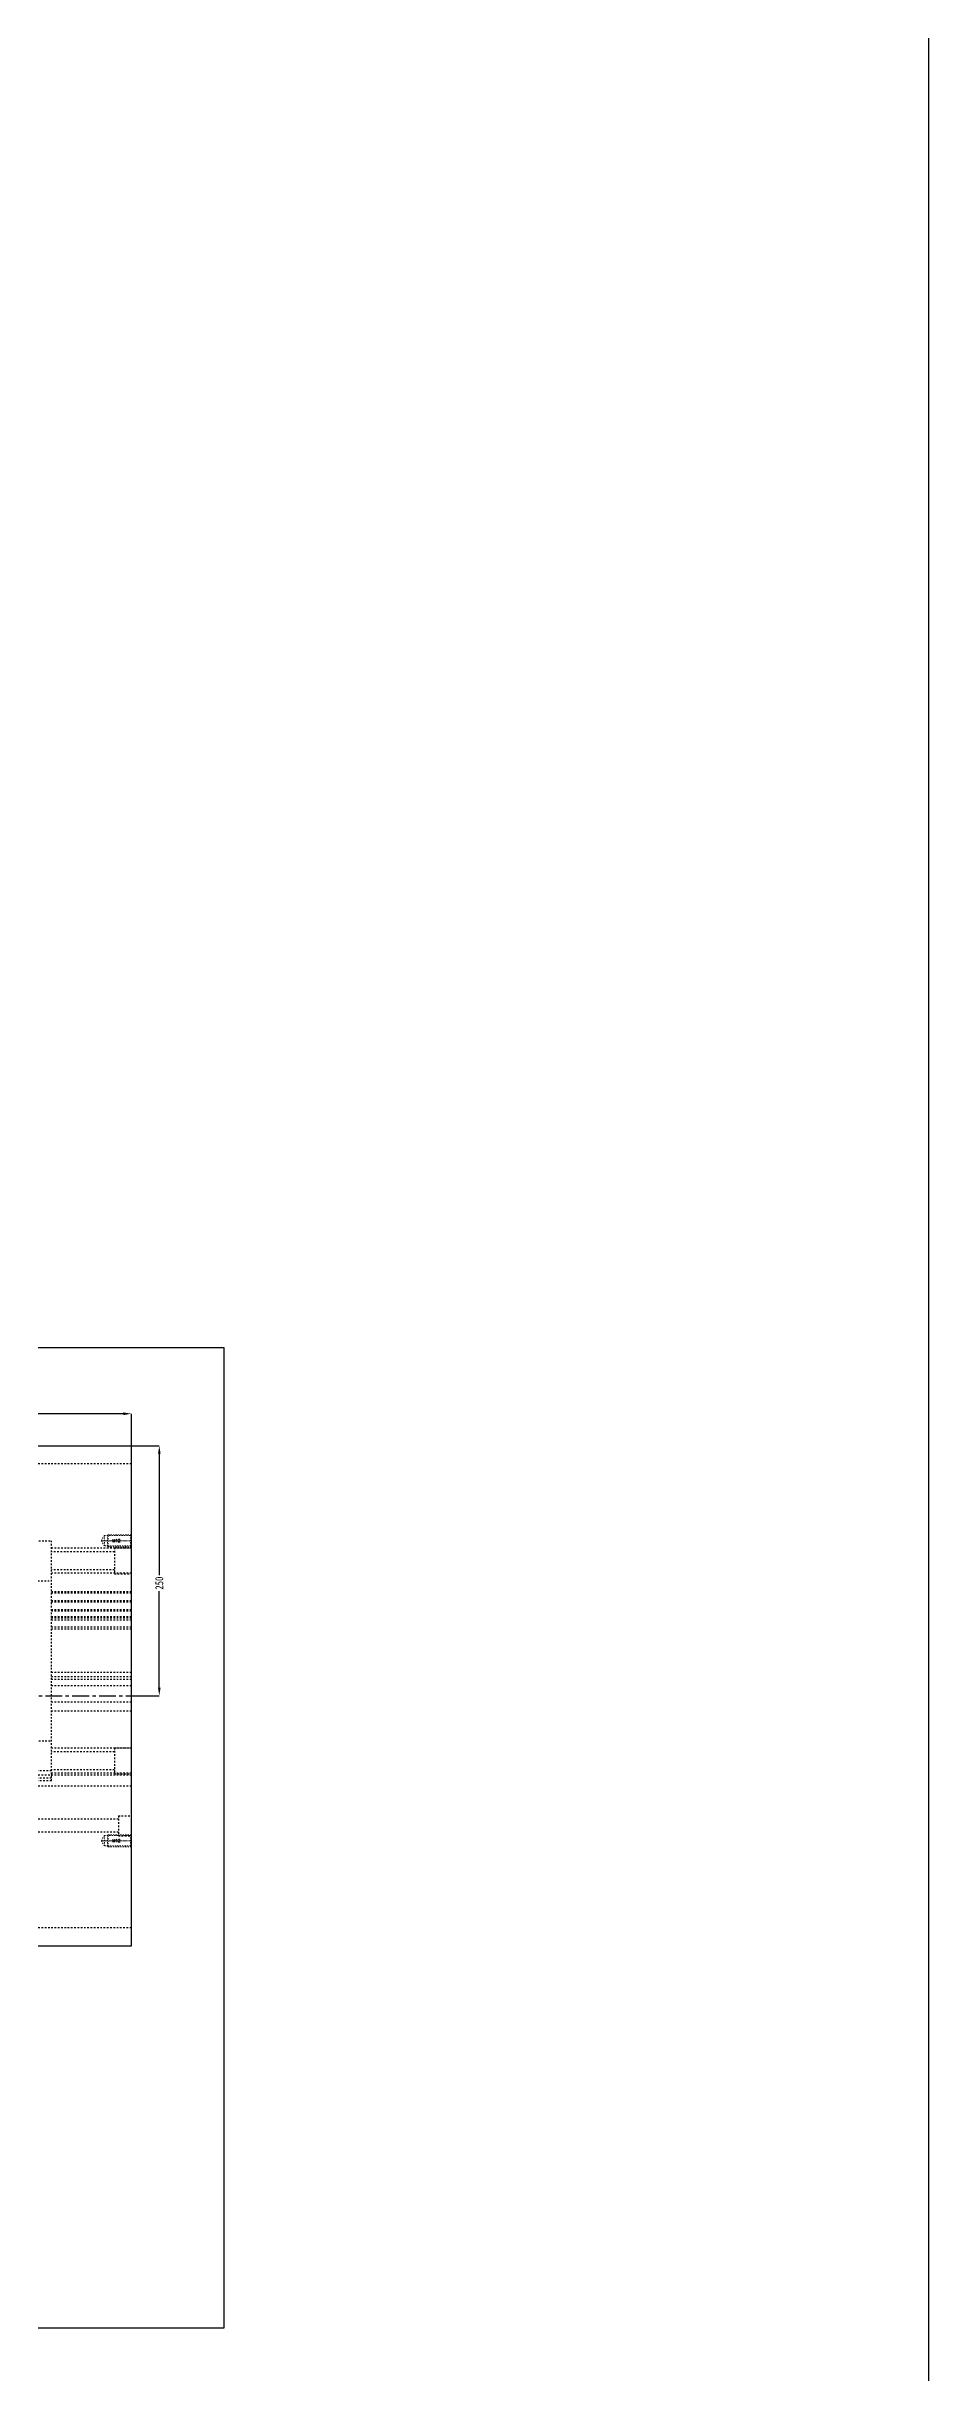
# Model space of a CAD drawing. Header units: millimetres. Extents: x 1803 to 4269, y -6912 to 1836.
# Drawn here: x 3388 to 4269, y -4803 to -2478 of the extents above; entities that cross this region are included whole.
import ezdxf
from ezdxf.enums import TextEntityAlignment as Align

# ---------------------------------------------------------------- set-up
doc = ezdxf.new("R2010")
doc.units = ezdxf.units.MM
doc.header["$LTSCALE"] = 16.335
doc.header["$PDMODE"] = 3
doc.header["$PDSIZE"] = 0.3125
doc.linetypes.add('CENTER', pattern=[0.6, 0.375, -0.075, 0.075, -0.075])
doc.linetypes.add('HIDDEN', pattern=[0.2, 0.1, -0.1])
doc.layers.get('0').update_dxf_attribs({"linetype": 'CONTINUOUS'})
doc.layers.get('Defpoints').update_dxf_attribs({"linetype": 'CONTINUOUS'})
doc.layers.add('DEFAULT_2', color=8, linetype='HIDDEN')
doc.layers.add('screw', color=33, linetype='CONTINUOUS', lineweight=13)
doc.styles.get("Standard").update_dxf_attribs({"font": 'txt', "width": 0.8})
doc.styles.add('TXT', font='txt.shx', dxfattribs={"bigfont": 'gbcbig.shx'})
doc.dimstyles.new('11', dxfattribs={"dimtxt": 8, "dimasz": 8, "dimexe": 0, "dimexo": 0, "dimgap": 0, "dimtad": 0, "dimdsep": 46, "dimtxsty": 'Standard', "dimcen": 0, "dimclrd": 4, "dimclre": 4, "dimclrt": 6, "dimazin": 0, "dimtp": 0.01, "dimtm": 0.01, "dimtfac": 1, "dimtofl": 0, "dimtmove": 0, "dimatfit": 3, "dimfxl": 0, "dimtolj": 1, "dimarcsym": 0})

# ---------------------------------------------------------------- blocks, each defined once
blk = doc.blocks.new('*D917')
at = {"color": 4, "lineweight": -2}
for p, q in [((3252.6, -3876.8), (3252.6, -3844.8)), ((3260.6, -3844.8), (3348.4, -3844.8)), ((3464.6, -3844.8), (3364.4, -3844.8)), ((3472.6, -3876.8), (3472.6, -3844.8))]:
    blk.add_line(p, q, dxfattribs=at)
at = {"color": 4}
for points in [[(3260.6, -3843.5), (3260.6, -3846.2), (3252.6, -3844.8)], [(3464.6, -3843.5), (3464.6, -3846.2), (3472.6, -3844.8)]]:
    blk.add_solid(points, dxfattribs=at)
at = {"layer": 'Defpoints', "color": 0}
for p in [(3252.6, -3844.8), (3252.6, -3876.8), (3472.6, -3876.8)]:
    blk.add_point(p, dxfattribs=at)
at = {"color": 6, "insert": (3356.4, -3844.8), "char_height": 8, "attachment_point": 5}
blk.add_mtext('\\A1;220', dxfattribs=at)
blk = doc.blocks.new('*D918')
at = {"color": 4, "lineweight": -2}
for p, q in [((3458.1, -3876.8), (3500.5, -3876.8)), ((3500.5, -3884.8), (3500.5, -4006.2)), ((3500.5, -4118.8), (3500.5, -4022.2)), ((3472.6, -4126.8), (3500.5, -4126.8))]:
    blk.add_line(p, q, dxfattribs=at)
at = {"color": 4}
for points in [[(3499.2, -3884.8), (3501.8, -3884.8), (3500.5, -3876.8)], [(3499.2, -4118.8), (3501.8, -4118.8), (3500.5, -4126.8)]]:
    blk.add_solid(points, dxfattribs=at)
at = {"layer": 'Defpoints', "color": 0}
for p in [(3458.1, -3876.8), (3472.6, -4126.8), (3500.5, -4126.8)]:
    blk.add_point(p, dxfattribs=at)
at = {"color": 6, "insert": (3500.5, -4014.2), "char_height": 8, "attachment_point": 5, "rotation": 90}
blk.add_mtext('\\A1;250', dxfattribs=at)

msp = doc.modelspace()

# ---------------------------------------------------------------- linework, layer by layer
at = {"color": 7, "linetype": 'Continuous'}
for p, q in [((3252.61, -3876.755), (3472.61, -3876.755)), ((3472.61, -4376.755), (3472.61, -3876.755)), ((3252.61, -4376.755), (3472.61, -4376.755))]:
    msp.add_line(p, q, dxfattribs=at)
at = {"color": 1, "linetype": 'CENTER', "ltscale": 2.7367}
msp.add_line((3252.61, -4126.755), (3472.61, -4126.755), dxfattribs=at)
for points in [[(1803.007, 1835.847), (4269.41, 1835.847), (4269.41, -6912.165), (1803.007, -6912.165)], [(2396.352, -3778.604), (3565.026, -3778.604), (3565.026, -4759.09), (2396.352, -4759.09)]]:
    msp.add_lwpolyline(points, close=True)
at = {"layer": 'DEFAULT_2', "color": 8, "linetype": 'HIDDEN'}
for p, q in [((3472.61, -3894.755), (3252.61, -3894.755)), ((3252.61, -3971.755), (3392.61, -3971.755)), ((3392.61, -4211.755), (3392.61, -3971.755)), ((3472.61, -3979.255), (3392.61, -3979.255)), ((3455.61, -3982.755), (3392.61, -3982.755)), ((3455.61, -3978.755), (3455.61, -4004.755)), ((3455.61, -3978.755), (3472.61, -3978.755)), ((3343.193, -4011.755), (3392.61, -4011.755)), ((3455.61, -4000.755), (3392.61, -4000.755)), ((3472.61, -4004.255), (3392.61, -4004.255)), ((3472.61, -4023.055), (3392.61, -4023.055)), ((3455.61, -4004.755), (3472.61, -4004.755)), ((3472.61, -4024.255), (3392.61, -4024.255)), ((3472.61, -4032.055), (3392.61, -4032.055)), ((3472.61, -4033.255), (3392.61, -4033.255)), ((3472.61, -4040.769), (3392.61, -4040.769)), ((3472.61, -4042.255), (3392.61, -4042.255)), ((3472.61, -4047.769), (3392.61, -4047.769)), ((3472.61, -4049.255), (3392.61, -4049.255)), ((3472.61, -4051.255), (3392.61, -4051.255)), ((3472.61, -4058.255), (3392.61, -4058.255)), ((3472.61, -4060.255), (3392.61, -4060.255)), ((3472.61, -4103.487), (3392.61, -4103.487)), ((3472.61, -4107.755), (3392.61, -4107.755)), ((3472.61, -4110.487), (3392.61, -4110.487)), ((3472.61, -4116.755), (3392.61, -4116.755)), ((3472.61, -4133.255), (3392.61, -4133.255)), ((3472.61, -4142.255), (3392.61, -4142.255)), ((3252.61, -4171.755), (3392.61, -4171.755)), ((3472.61, -4179.255), (3392.61, -4179.255)), ((3455.61, -4182.755), (3392.61, -4182.755)), ((3455.61, -4178.755), (3472.61, -4178.755)), ((3455.61, -4178.755), (3455.61, -4204.755)), ((3392.61, -4201.755), (3322.61, -4201.755)), ((3472.61, -4206.255), (3322.61, -4206.255)), ((3392.61, -4209.089), (3322.61, -4209.089)), ((3455.61, -4200.755), (3392.61, -4200.755)), ((3472.61, -4204.255), (3392.61, -4204.255)), ((3455.61, -4204.755), (3472.61, -4204.755)), ((3392.61, -4211.755), (3252.61, -4211.755)), ((3472.61, -4217.255), (3322.61, -4217.255)), ((3459.61, -4250.255), (3322.61, -4250.255)), ((3459.61, -4246.755), (3472.61, -4246.755)), ((3459.61, -4246.759), (3459.61, -4266.752)), ((3459.61, -4263.255), (3322.61, -4263.255)), ((3459.61, -4266.755), (3472.61, -4266.755)), ((3472.61, -4358.755), (3252.61, -4358.755))]:
    msp.add_line(p, q, dxfattribs=at)
at = {"layer": 'screw', "color": 8, "linetype": 'HIDDEN', "ltscale": 0.746373}
for p, q in [((3442.579, -3971.755), (3445.61, -3966.505)), ((3445.61, -3977.005), (3442.579, -3971.755)), ((3445.61, -3966.505), (3471.86, -3966.505)), ((3445.61, -3977.005), (3445.61, -3966.505)), ((3471.86, -3966.505), (3472.61, -3965.755)), ((3471.86, -3977.005), (3471.86, -3966.505)), ((3471.86, -3977.005), (3445.61, -3977.005)), ((3472.61, -3977.755), (3471.86, -3977.005)), ((3442.579, -4271.755), (3445.61, -4266.505)), ((3445.61, -4277.005), (3442.579, -4271.755)), ((3445.61, -4266.505), (3471.86, -4266.505)), ((3445.61, -4277.005), (3445.61, -4266.505)), ((3471.86, -4277.005), (3445.61, -4277.005)), ((3471.86, -4266.505), (3472.61, -4265.755)), ((3471.86, -4277.005), (3471.86, -4266.505)), ((3472.61, -4277.755), (3471.86, -4277.005))]:
    msp.add_line(p, q, dxfattribs=at)
at = {"layer": 'screw', "color": 1, "linetype": 'CENTER', "ltscale": 0.466483}
for p, q in [((3472.61, -3971.755), (3442.579, -3971.755)), ((3472.61, -4271.755), (3442.579, -4271.755))]:
    msp.add_line(p, q, dxfattribs=at)
at = {"layer": 'screw', "color": 92, "linetype": 'HIDDEN', "ltscale": 0.746373}
for p, q in [((3448.61, -3966.505), (3449.36, -3965.755)), ((3448.61, -3977.005), (3448.61, -3966.505)), ((3449.36, -3965.755), (3472.61, -3965.755)), ((3449.36, -3977.755), (3449.36, -3965.755)), ((3449.36, -3977.755), (3448.61, -3977.005)), ((3472.61, -3977.755), (3449.36, -3977.755)), ((3448.61, -4266.505), (3449.36, -4265.755)), ((3448.61, -4277.005), (3448.61, -4266.505)), ((3449.36, -4277.755), (3448.61, -4277.005)), ((3449.36, -4265.755), (3472.61, -4265.755)), ((3449.36, -4277.755), (3449.36, -4265.755)), ((3472.61, -4277.755), (3449.36, -4277.755))]:
    msp.add_line(p, q, dxfattribs=at)

# ---------------------------------------------------------------- texts
at = {"layer": 'screw', "color": 6, "linetype": 'HIDDEN', "ltscale": 0.746373, "style": 'TXT'}
for p in [(3457.595, -3971.755), (3457.595, -4271.755)]:
    msp.add_text('M12', height=3, dxfattribs=at).set_placement(p, align=Align.MIDDLE)

# ---------------------------------------------------------------- dimensions: what is measured, and where the dimension line sits
dim = msp.add_linear_dim(base=(3252.61, -3844.819), p1=(3472.61, -3876.755), p2=(3252.61, -3876.755), dimstyle='11', override={"dimfxl": 1.25, "dimarcsym": 1})
dim.commit()
dim.dimension.update_dxf_attribs({"geometry": '*D917', "text_midpoint": (3356.354, -3844.819), "dimtype": 160})
dim = msp.add_linear_dim(base=(3500.484, -4126.755), p1=(3458.093, -3876.755), p2=(3472.61, -4126.755), angle=90, dimstyle='11', override={"dimfxl": 1.25, "dimarcsym": 1})
dim.commit()
dim.dimension.update_dxf_attribs({"geometry": '*D918', "text_midpoint": (3500.484, -4014.234), "dimtype": 160})

doc.saveas('drawing.dxf')
